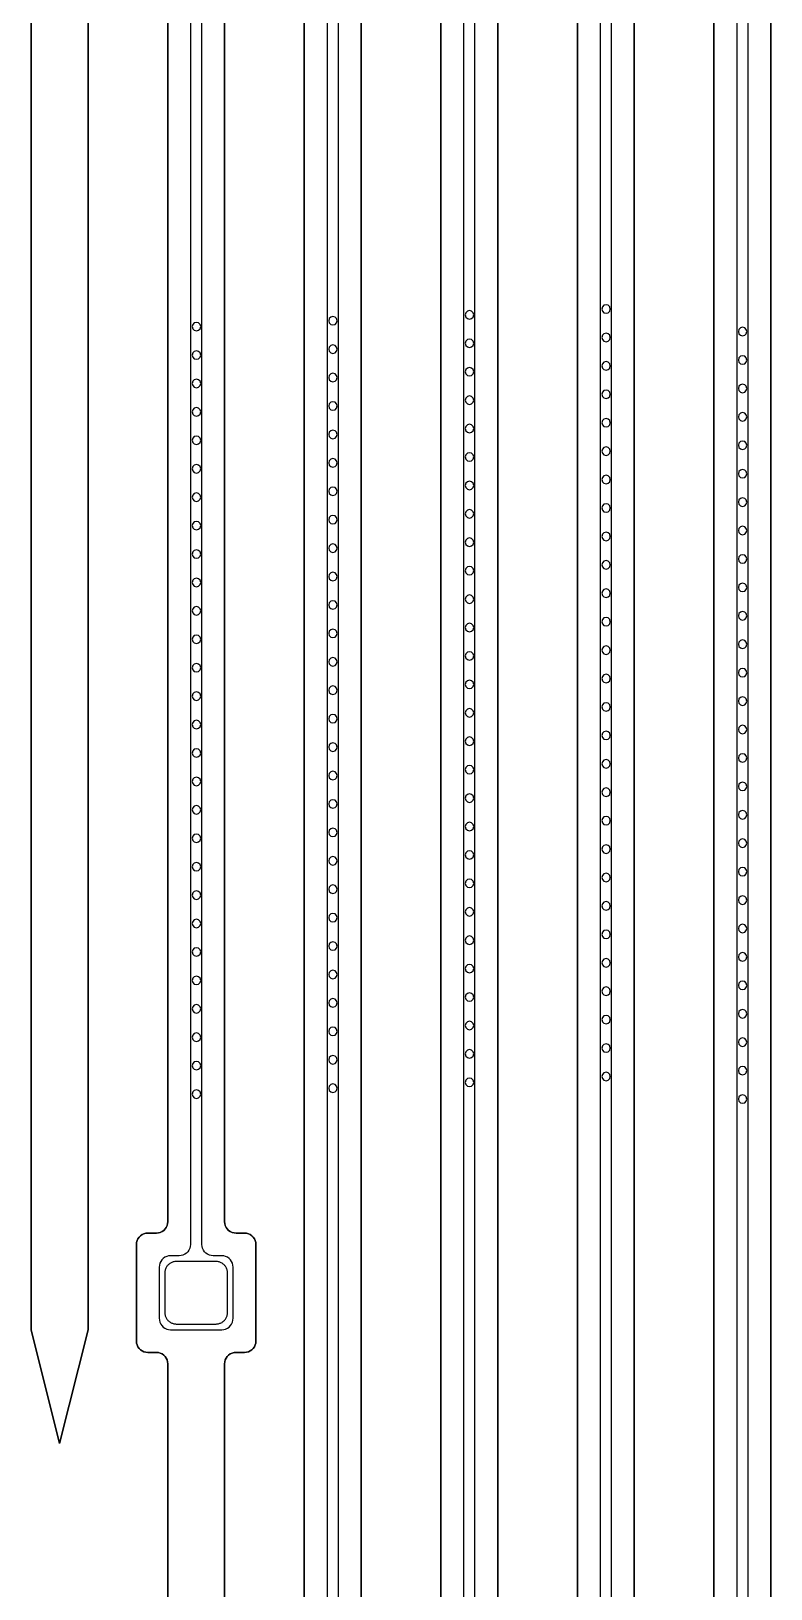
# Model space of a CAD drawing. Header units: metres. Extents: x -1550 to 1550, y -904 to 26100.
# Drawn here: x -382 to -252, y 3376.5 to 3650.5 of the extents above; entities that cross this region are included whole.
import ezdxf

# ---------------------------------------------------------------- set-up
doc = ezdxf.new("R2010")
doc.units = ezdxf.units.M
for name, color, linetype in [('Electrodes', 2, 'CONTINUOUS'), ('Metal', 4, 'CONTINUOUS'), ('pattern_ionp', 7, 'CONTINUOUS'), ('Polyimide', 3, 'CONTINUOUS'), ('Polyimide_Negative', 5, 'CONTINUOUS')]:
    doc.layers.add(name, color=color, linetype=linetype)

msp = doc.modelspace()

# ---------------------------------------------------------------- linework, layer by layer
at = {"layer": 'Electrodes'}
msp.add_lwpolyline([(-349.5, 3423.07), (-349.36, 3423.08), (-349.23, 3423.09), (-349.09, 3423.11), (-348.96, 3423.15), (-348.83, 3423.19), (-348.7, 3423.24), (-348.58, 3423.3), (-348.46, 3423.36), (-348.35, 3423.44), (-348.24, 3423.52), (-348.13, 3423.61), (-348.04, 3423.71), (-347.95, 3423.81), (-347.87, 3423.92), (-347.79, 3424.03), (-347.72, 3424.15), (-347.67, 3424.27), (-347.62, 3424.4), (-347.57, 3424.53), (-347.54, 3424.66), (-347.52, 3424.8), (-347.5, 3424.93), (-347.5, 3425.07), (-347.5, 3432.07), (-347.5, 3432.21), (-347.52, 3432.34), (-347.54, 3432.48), (-347.57, 3432.61), (-347.62, 3432.74), (-347.67, 3432.87), (-347.72, 3432.99), (-347.79, 3433.11), (-347.87, 3433.22), (-347.95, 3433.33), (-348.04, 3433.44), (-348.13, 3433.53), (-348.24, 3433.62), (-348.35, 3433.71), (-348.46, 3433.78), (-348.58, 3433.85), (-348.7, 3433.91), (-348.83, 3433.96), (-348.96, 3434), (-349.09, 3434.03), (-349.23, 3434.05), (-349.36, 3434.07), (-349.5, 3434.07), (-356.5, 3434.07), (-356.64, 3434.07), (-356.77, 3434.05), (-356.91, 3434.03), (-357.04, 3434), (-357.17, 3433.96), (-357.3, 3433.91), (-357.42, 3433.85), (-357.54, 3433.78), (-357.65, 3433.71), (-357.76, 3433.62), (-357.87, 3433.53), (-357.96, 3433.44), (-358.05, 3433.33), (-358.13, 3433.22), (-358.21, 3433.11), (-358.28, 3432.99), (-358.33, 3432.87), (-358.38, 3432.74), (-358.43, 3432.61), (-358.46, 3432.48), (-358.48, 3432.34), (-358.5, 3432.21), (-358.5, 3432.07), (-358.5, 3425.07), (-358.5, 3424.93), (-358.48, 3424.8), (-358.46, 3424.66), (-358.43, 3424.53), (-358.38, 3424.4), (-358.33, 3424.27), (-358.28, 3424.15), (-358.21, 3424.03), (-358.13, 3423.92), (-358.05, 3423.81), (-357.96, 3423.71), (-357.87, 3423.61), (-357.76, 3423.52), (-357.65, 3423.44), (-357.54, 3423.36), (-357.42, 3423.3), (-357.3, 3423.24), (-357.17, 3423.19), (-357.04, 3423.15), (-356.91, 3423.11), (-356.77, 3423.09), (-356.64, 3423.08), (-356.5, 3423.07), (-349.5, 3423.07)], close=True, dxfattribs=at)
at = {"layer": 'Metal'}
for points in [[(-354, 11993.5), (-354, 3437.07), (-354.03, 3436.72), (-354.12, 3436.39), (-354.27, 3436.07), (-354.47, 3435.79), (-354.71, 3435.54), (-355, 3435.34), (-355.32, 3435.19), (-355.65, 3435.1), (-356, 3435.07), (-357.5, 3435.07), (-357.85, 3435.04), (-358.18, 3434.95), (-358.5, 3434.8), (-358.79, 3434.6), (-359.03, 3434.36), (-359.23, 3434.07), (-359.38, 3433.76), (-359.47, 3433.42), (-359.5, 3433.07), (-359.5, 3424.07), (-359.47, 3423.72), (-359.38, 3423.39), (-359.23, 3423.07), (-359.03, 3422.79), (-358.79, 3422.54), (-358.5, 3422.34), (-358.18, 3422.19), (-357.85, 3422.1), (-357.5, 3422.07), (-348.5, 3422.07), (-348.15, 3422.1), (-347.82, 3422.19), (-347.5, 3422.34), (-347.21, 3422.54), (-346.97, 3422.79), (-346.77, 3423.07), (-346.62, 3423.39), (-346.53, 3423.72), (-346.5, 3424.07), (-346.5, 3433.07), (-346.53, 3433.42), (-346.62, 3433.76), (-346.77, 3434.07), (-346.97, 3434.36), (-347.21, 3434.6), (-347.5, 3434.8), (-347.82, 3434.95), (-348.15, 3435.04), (-348.5, 3435.07), (-350, 3435.07), (-350.35, 3435.1), (-350.68, 3435.19), (-351, 3435.34), (-351.29, 3435.54), (-351.53, 3435.79), (-351.73, 3436.07), (-351.88, 3436.39), (-351.97, 3436.72), (-352, 3437.07), (-352, 11993.5)], [(-330, 11993.5), (-330, 3183.1)], [(-328, 3183.1), (-328, 11993.5)], [(-306, 11993.5), (-306, 2929.13)], [(-304, 2929.13), (-304, 11993.5)], [(-282, 11993.5), (-282, 2675.17)], [(-280, 2675.17), (-280, 11993.5)], [(-258, 11993.5), (-258, 2421.2)], [(-256, 2421.2), (-256, 11993.5)]]:
    msp.add_lwpolyline(points, dxfattribs=at)
at = {"layer": 'pattern_ionp'}
for points in [[(-304.21, 3600.58), (-304.31, 3600.95), (-304.59, 3601.23), (-304.96, 3601.33), (-305.34, 3601.23), (-305.61, 3600.95), (-305.71, 3600.58), (-305.61, 3600.2), (-305.34, 3599.93), (-304.96, 3599.83), (-304.59, 3599.93), (-304.31, 3600.2), (-304.21, 3600.58)], [(-280.21, 3601.61), (-280.31, 3601.98), (-280.59, 3602.26), (-280.96, 3602.36), (-281.34, 3602.26), (-281.61, 3601.98), (-281.71, 3601.61), (-281.61, 3601.23), (-281.34, 3600.96), (-280.96, 3600.86), (-280.59, 3600.96), (-280.31, 3601.23), (-280.21, 3601.61)], [(-352.21, 3598.51), (-352.31, 3598.89), (-352.59, 3599.16), (-352.96, 3599.26), (-353.34, 3599.16), (-353.61, 3598.89), (-353.71, 3598.51), (-353.61, 3598.14), (-353.34, 3597.87), (-352.96, 3597.76), (-352.59, 3597.87), (-352.31, 3598.14), (-352.21, 3598.51)], [(-328.21, 3599.55), (-328.31, 3599.92), (-328.59, 3600.2), (-328.96, 3600.3), (-329.34, 3600.2), (-329.61, 3599.92), (-329.71, 3599.55), (-329.61, 3599.17), (-329.34, 3598.9), (-328.96, 3598.8), (-328.59, 3598.9), (-328.31, 3599.17), (-328.21, 3599.55)], [(-256.21, 3597.64), (-256.31, 3598.02), (-256.59, 3598.29), (-256.96, 3598.39), (-257.34, 3598.29), (-257.61, 3598.02), (-257.71, 3597.64), (-257.61, 3597.27), (-257.34, 3596.99), (-256.96, 3596.89), (-256.59, 3596.99), (-256.31, 3597.27), (-256.21, 3597.64)], [(-328.21, 3594.55), (-328.31, 3594.92), (-328.59, 3595.2), (-328.96, 3595.3), (-329.34, 3595.2), (-329.61, 3594.92), (-329.71, 3594.55), (-329.61, 3594.17), (-329.34, 3593.9), (-328.96, 3593.8), (-328.59, 3593.9), (-328.31, 3594.17), (-328.21, 3594.55)], [(-304.21, 3595.58), (-304.31, 3595.95), (-304.59, 3596.23), (-304.96, 3596.33), (-305.34, 3596.23), (-305.61, 3595.95), (-305.71, 3595.58), (-305.61, 3595.2), (-305.34, 3594.93), (-304.96, 3594.83), (-304.59, 3594.93), (-304.31, 3595.2), (-304.21, 3595.58)], [(-280.21, 3596.61), (-280.31, 3596.98), (-280.59, 3597.26), (-280.96, 3597.36), (-281.34, 3597.26), (-281.61, 3596.98), (-281.71, 3596.61), (-281.61, 3596.23), (-281.34, 3595.96), (-280.96, 3595.86), (-280.59, 3595.96), (-280.31, 3596.23), (-280.21, 3596.61)], [(-352.21, 3593.51), (-352.31, 3593.89), (-352.59, 3594.16), (-352.96, 3594.26), (-353.34, 3594.16), (-353.61, 3593.89), (-353.71, 3593.51), (-353.61, 3593.14), (-353.34, 3592.87), (-352.96, 3592.76), (-352.59, 3592.87), (-352.31, 3593.14), (-352.21, 3593.51)], [(-280.21, 3591.61), (-280.31, 3591.98), (-280.59, 3592.26), (-280.96, 3592.36), (-281.34, 3592.26), (-281.61, 3591.98), (-281.71, 3591.61), (-281.61, 3591.23), (-281.34, 3590.96), (-280.96, 3590.86), (-280.59, 3590.96), (-280.31, 3591.23), (-280.21, 3591.61)], [(-256.21, 3592.64), (-256.31, 3593.02), (-256.59, 3593.29), (-256.96, 3593.39), (-257.34, 3593.29), (-257.61, 3593.02), (-257.71, 3592.64), (-257.61, 3592.27), (-257.34, 3591.99), (-256.96, 3591.89), (-256.59, 3591.99), (-256.31, 3592.27), (-256.21, 3592.64)], [(-328.21, 3589.55), (-328.31, 3589.92), (-328.59, 3590.2), (-328.96, 3590.3), (-329.34, 3590.2), (-329.61, 3589.92), (-329.71, 3589.55), (-329.61, 3589.17), (-329.34, 3588.9), (-328.96, 3588.8), (-328.59, 3588.9), (-328.31, 3589.17), (-328.21, 3589.55)], [(-304.21, 3590.58), (-304.31, 3590.95), (-304.59, 3591.23), (-304.96, 3591.33), (-305.34, 3591.23), (-305.61, 3590.95), (-305.71, 3590.58), (-305.61, 3590.2), (-305.34, 3589.93), (-304.96, 3589.83), (-304.59, 3589.93), (-304.31, 3590.2), (-304.21, 3590.58)], [(-352.21, 3588.51), (-352.31, 3588.89), (-352.59, 3589.16), (-352.96, 3589.26), (-353.34, 3589.16), (-353.61, 3588.89), (-353.71, 3588.51), (-353.61, 3588.14), (-353.34, 3587.87), (-352.96, 3587.76), (-352.59, 3587.87), (-352.31, 3588.14), (-352.21, 3588.51)], [(-280.21, 3586.61), (-280.31, 3586.98), (-280.59, 3587.26), (-280.96, 3587.36), (-281.34, 3587.26), (-281.61, 3586.98), (-281.71, 3586.61), (-281.61, 3586.23), (-281.34, 3585.96), (-280.96, 3585.86), (-280.59, 3585.96), (-280.31, 3586.23), (-280.21, 3586.61)], [(-256.21, 3587.64), (-256.31, 3588.02), (-256.59, 3588.29), (-256.96, 3588.39), (-257.34, 3588.29), (-257.61, 3588.02), (-257.71, 3587.64), (-257.61, 3587.27), (-257.34, 3586.99), (-256.96, 3586.89), (-256.59, 3586.99), (-256.31, 3587.27), (-256.21, 3587.64)], [(-352.21, 3583.51), (-352.31, 3583.89), (-352.59, 3584.16), (-352.96, 3584.26), (-353.34, 3584.16), (-353.61, 3583.89), (-353.71, 3583.51), (-353.61, 3583.14), (-353.34, 3582.87), (-352.96, 3582.76), (-352.59, 3582.87), (-352.31, 3583.14), (-352.21, 3583.51)], [(-328.21, 3584.55), (-328.31, 3584.92), (-328.59, 3585.2), (-328.96, 3585.3), (-329.34, 3585.2), (-329.61, 3584.92), (-329.71, 3584.55), (-329.61, 3584.17), (-329.34, 3583.9), (-328.96, 3583.8), (-328.59, 3583.9), (-328.31, 3584.17), (-328.21, 3584.55)], [(-304.21, 3585.58), (-304.31, 3585.95), (-304.59, 3586.23), (-304.96, 3586.33), (-305.34, 3586.23), (-305.61, 3585.95), (-305.71, 3585.58), (-305.61, 3585.2), (-305.34, 3584.93), (-304.96, 3584.83), (-304.59, 3584.93), (-304.31, 3585.2), (-304.21, 3585.58)], [(-304.21, 3580.58), (-304.31, 3580.95), (-304.59, 3581.23), (-304.96, 3581.33), (-305.34, 3581.23), (-305.61, 3580.95), (-305.71, 3580.58), (-305.61, 3580.2), (-305.34, 3579.93), (-304.96, 3579.83), (-304.59, 3579.93), (-304.31, 3580.2), (-304.21, 3580.58)], [(-280.21, 3581.61), (-280.31, 3581.98), (-280.59, 3582.26), (-280.96, 3582.36), (-281.34, 3582.26), (-281.61, 3581.98), (-281.71, 3581.61), (-281.61, 3581.23), (-281.34, 3580.96), (-280.96, 3580.86), (-280.59, 3580.96), (-280.31, 3581.23), (-280.21, 3581.61)], [(-256.21, 3582.64), (-256.31, 3583.02), (-256.59, 3583.29), (-256.96, 3583.39), (-257.34, 3583.29), (-257.61, 3583.02), (-257.71, 3582.64), (-257.61, 3582.27), (-257.34, 3581.99), (-256.96, 3581.89), (-256.59, 3581.99), (-256.31, 3582.27), (-256.21, 3582.64)], [(-352.21, 3578.51), (-352.31, 3578.89), (-352.59, 3579.16), (-352.96, 3579.26), (-353.34, 3579.16), (-353.61, 3578.89), (-353.71, 3578.51), (-353.61, 3578.14), (-353.34, 3577.87), (-352.96, 3577.76), (-352.59, 3577.87), (-352.31, 3578.14), (-352.21, 3578.51)], [(-328.21, 3579.55), (-328.31, 3579.92), (-328.59, 3580.2), (-328.96, 3580.3), (-329.34, 3580.2), (-329.61, 3579.92), (-329.71, 3579.55), (-329.61, 3579.17), (-329.34, 3578.9), (-328.96, 3578.8), (-328.59, 3578.9), (-328.31, 3579.17), (-328.21, 3579.55)], [(-304.21, 3575.58), (-304.31, 3575.95), (-304.59, 3576.23), (-304.96, 3576.33), (-305.34, 3576.23), (-305.61, 3575.95), (-305.71, 3575.58), (-305.61, 3575.2), (-305.34, 3574.93), (-304.96, 3574.83), (-304.59, 3574.93), (-304.31, 3575.2), (-304.21, 3575.58)], [(-280.21, 3576.61), (-280.31, 3576.98), (-280.59, 3577.26), (-280.96, 3577.36), (-281.34, 3577.26), (-281.61, 3576.98), (-281.71, 3576.61), (-281.61, 3576.23), (-281.34, 3575.96), (-280.96, 3575.86), (-280.59, 3575.96), (-280.31, 3576.23), (-280.21, 3576.61)], [(-256.21, 3577.64), (-256.31, 3578.02), (-256.59, 3578.29), (-256.96, 3578.39), (-257.34, 3578.29), (-257.61, 3578.02), (-257.71, 3577.64), (-257.61, 3577.27), (-257.34, 3576.99), (-256.96, 3576.89), (-256.59, 3576.99), (-256.31, 3577.27), (-256.21, 3577.64)], [(-352.21, 3573.51), (-352.31, 3573.89), (-352.59, 3574.16), (-352.96, 3574.26), (-353.34, 3574.16), (-353.61, 3573.89), (-353.71, 3573.51), (-353.61, 3573.14), (-353.34, 3572.87), (-352.96, 3572.76), (-352.59, 3572.87), (-352.31, 3573.14), (-352.21, 3573.51)], [(-328.21, 3574.55), (-328.31, 3574.92), (-328.59, 3575.2), (-328.96, 3575.3), (-329.34, 3575.2), (-329.61, 3574.92), (-329.71, 3574.55), (-329.61, 3574.17), (-329.34, 3573.9), (-328.96, 3573.8), (-328.59, 3573.9), (-328.31, 3574.17), (-328.21, 3574.55)], [(-256.21, 3572.64), (-256.31, 3573.02), (-256.59, 3573.29), (-256.96, 3573.39), (-257.34, 3573.29), (-257.61, 3573.02), (-257.71, 3572.64), (-257.61, 3572.27), (-257.34, 3571.99), (-256.96, 3571.89), (-256.59, 3571.99), (-256.31, 3572.27), (-256.21, 3572.64)], [(-328.21, 3569.55), (-328.31, 3569.92), (-328.59, 3570.2), (-328.96, 3570.3), (-329.34, 3570.2), (-329.61, 3569.92), (-329.71, 3569.55), (-329.61, 3569.17), (-329.34, 3568.9), (-328.96, 3568.8), (-328.59, 3568.9), (-328.31, 3569.17), (-328.21, 3569.55)], [(-304.21, 3570.58), (-304.31, 3570.95), (-304.59, 3571.23), (-304.96, 3571.33), (-305.34, 3571.23), (-305.61, 3570.95), (-305.71, 3570.58), (-305.61, 3570.2), (-305.34, 3569.93), (-304.96, 3569.83), (-304.59, 3569.93), (-304.31, 3570.2), (-304.21, 3570.58)], [(-280.21, 3571.61), (-280.31, 3571.98), (-280.59, 3572.26), (-280.96, 3572.36), (-281.34, 3572.26), (-281.61, 3571.98), (-281.71, 3571.61), (-281.61, 3571.23), (-281.34, 3570.96), (-280.96, 3570.86), (-280.59, 3570.96), (-280.31, 3571.23), (-280.21, 3571.61)], [(-352.21, 3568.51), (-352.31, 3568.89), (-352.59, 3569.16), (-352.96, 3569.26), (-353.34, 3569.16), (-353.61, 3568.89), (-353.71, 3568.51), (-353.61, 3568.14), (-353.34, 3567.87), (-352.96, 3567.76), (-352.59, 3567.87), (-352.31, 3568.14), (-352.21, 3568.51)], [(-256.21, 3567.64), (-256.31, 3568.02), (-256.59, 3568.29), (-256.96, 3568.39), (-257.34, 3568.29), (-257.61, 3568.02), (-257.71, 3567.64), (-257.61, 3567.27), (-257.34, 3566.99), (-256.96, 3566.89), (-256.59, 3566.99), (-256.31, 3567.27), (-256.21, 3567.64)], [(-328.21, 3564.55), (-328.31, 3564.92), (-328.59, 3565.2), (-328.96, 3565.3), (-329.34, 3565.2), (-329.61, 3564.92), (-329.71, 3564.55), (-329.61, 3564.17), (-329.34, 3563.9), (-328.96, 3563.8), (-328.59, 3563.9), (-328.31, 3564.17), (-328.21, 3564.55)], [(-304.21, 3565.58), (-304.31, 3565.95), (-304.59, 3566.23), (-304.96, 3566.33), (-305.34, 3566.23), (-305.61, 3565.95), (-305.71, 3565.58), (-305.61, 3565.2), (-305.34, 3564.93), (-304.96, 3564.83), (-304.59, 3564.93), (-304.31, 3565.2), (-304.21, 3565.58)], [(-280.21, 3566.61), (-280.31, 3566.98), (-280.59, 3567.26), (-280.96, 3567.36), (-281.34, 3567.26), (-281.61, 3566.98), (-281.71, 3566.61), (-281.61, 3566.23), (-281.34, 3565.96), (-280.96, 3565.86), (-280.59, 3565.96), (-280.31, 3566.23), (-280.21, 3566.61)], [(-352.21, 3563.51), (-352.31, 3563.89), (-352.59, 3564.16), (-352.96, 3564.26), (-353.34, 3564.16), (-353.61, 3563.89), (-353.71, 3563.51), (-353.61, 3563.14), (-353.34, 3562.87), (-352.96, 3562.76), (-352.59, 3562.87), (-352.31, 3563.14), (-352.21, 3563.51)], [(-280.21, 3561.61), (-280.31, 3561.98), (-280.59, 3562.26), (-280.96, 3562.36), (-281.34, 3562.26), (-281.61, 3561.98), (-281.71, 3561.61), (-281.61, 3561.23), (-281.34, 3560.96), (-280.96, 3560.86), (-280.59, 3560.96), (-280.31, 3561.23), (-280.21, 3561.61)], [(-256.21, 3562.64), (-256.31, 3563.02), (-256.59, 3563.29), (-256.96, 3563.39), (-257.34, 3563.29), (-257.61, 3563.02), (-257.71, 3562.64), (-257.61, 3562.27), (-257.34, 3561.99), (-256.96, 3561.89), (-256.59, 3561.99), (-256.31, 3562.27), (-256.21, 3562.64)], [(-328.21, 3559.55), (-328.31, 3559.92), (-328.59, 3560.2), (-328.96, 3560.3), (-329.34, 3560.2), (-329.61, 3559.92), (-329.71, 3559.55), (-329.61, 3559.17), (-329.34, 3558.9), (-328.96, 3558.8), (-328.59, 3558.9), (-328.31, 3559.17), (-328.21, 3559.55)], [(-304.21, 3560.58), (-304.31, 3560.95), (-304.59, 3561.23), (-304.96, 3561.33), (-305.34, 3561.23), (-305.61, 3560.95), (-305.71, 3560.58), (-305.61, 3560.2), (-305.34, 3559.93), (-304.96, 3559.83), (-304.59, 3559.93), (-304.31, 3560.2), (-304.21, 3560.58)], [(-352.21, 3558.51), (-352.31, 3558.89), (-352.59, 3559.16), (-352.96, 3559.26), (-353.34, 3559.16), (-353.61, 3558.89), (-353.71, 3558.51), (-353.61, 3558.14), (-353.34, 3557.87), (-352.96, 3557.76), (-352.59, 3557.87), (-352.31, 3558.14), (-352.21, 3558.51)], [(-280.21, 3556.61), (-280.31, 3556.98), (-280.59, 3557.26), (-280.96, 3557.36), (-281.34, 3557.26), (-281.61, 3556.98), (-281.71, 3556.61), (-281.61, 3556.23), (-281.34, 3555.96), (-280.96, 3555.86), (-280.59, 3555.96), (-280.31, 3556.23), (-280.21, 3556.61)], [(-256.21, 3557.64), (-256.31, 3558.02), (-256.59, 3558.29), (-256.96, 3558.39), (-257.34, 3558.29), (-257.61, 3558.02), (-257.71, 3557.64), (-257.61, 3557.27), (-257.34, 3556.99), (-256.96, 3556.89), (-256.59, 3556.99), (-256.31, 3557.27), (-256.21, 3557.64)], [(-352.21, 3553.51), (-352.31, 3553.89), (-352.59, 3554.16), (-352.96, 3554.26), (-353.34, 3554.16), (-353.61, 3553.89), (-353.71, 3553.51), (-353.61, 3553.14), (-353.34, 3552.87), (-352.96, 3552.76), (-352.59, 3552.87), (-352.31, 3553.14), (-352.21, 3553.51)], [(-328.21, 3554.55), (-328.31, 3554.92), (-328.59, 3555.2), (-328.96, 3555.3), (-329.34, 3555.2), (-329.61, 3554.92), (-329.71, 3554.55), (-329.61, 3554.17), (-329.34, 3553.9), (-328.96, 3553.8), (-328.59, 3553.9), (-328.31, 3554.17), (-328.21, 3554.55)], [(-304.21, 3555.58), (-304.31, 3555.95), (-304.59, 3556.23), (-304.96, 3556.33), (-305.34, 3556.23), (-305.61, 3555.95), (-305.71, 3555.58), (-305.61, 3555.2), (-305.34, 3554.93), (-304.96, 3554.83), (-304.59, 3554.93), (-304.31, 3555.2), (-304.21, 3555.58)], [(-304.21, 3550.58), (-304.31, 3550.95), (-304.59, 3551.23), (-304.96, 3551.33), (-305.34, 3551.23), (-305.61, 3550.95), (-305.71, 3550.58), (-305.61, 3550.2), (-305.34, 3549.93), (-304.96, 3549.83), (-304.59, 3549.93), (-304.31, 3550.2), (-304.21, 3550.58)], [(-280.21, 3551.61), (-280.31, 3551.98), (-280.59, 3552.26), (-280.96, 3552.36), (-281.34, 3552.26), (-281.61, 3551.98), (-281.71, 3551.61), (-281.61, 3551.23), (-281.34, 3550.96), (-280.96, 3550.86), (-280.59, 3550.96), (-280.31, 3551.23), (-280.21, 3551.61)], [(-256.21, 3552.64), (-256.31, 3553.02), (-256.59, 3553.29), (-256.96, 3553.39), (-257.34, 3553.29), (-257.61, 3553.02), (-257.71, 3552.64), (-257.61, 3552.27), (-257.34, 3551.99), (-256.96, 3551.89), (-256.59, 3551.99), (-256.31, 3552.27), (-256.21, 3552.64)], [(-352.21, 3548.51), (-352.31, 3548.89), (-352.59, 3549.16), (-352.96, 3549.26), (-353.34, 3549.16), (-353.61, 3548.89), (-353.71, 3548.51), (-353.61, 3548.14), (-353.34, 3547.87), (-352.96, 3547.76), (-352.59, 3547.87), (-352.31, 3548.14), (-352.21, 3548.51)], [(-328.21, 3549.55), (-328.31, 3549.92), (-328.59, 3550.2), (-328.96, 3550.3), (-329.34, 3550.2), (-329.61, 3549.92), (-329.71, 3549.55), (-329.61, 3549.17), (-329.34, 3548.9), (-328.96, 3548.8), (-328.59, 3548.9), (-328.31, 3549.17), (-328.21, 3549.55)], [(-256.21, 3547.64), (-256.31, 3548.02), (-256.59, 3548.29), (-256.96, 3548.39), (-257.34, 3548.29), (-257.61, 3548.02), (-257.71, 3547.64), (-257.61, 3547.27), (-257.34, 3546.99), (-256.96, 3546.89), (-256.59, 3546.99), (-256.31, 3547.27), (-256.21, 3547.64)], [(-304.21, 3545.58), (-304.31, 3545.95), (-304.59, 3546.23), (-304.96, 3546.33), (-305.34, 3546.23), (-305.61, 3545.95), (-305.71, 3545.58), (-305.61, 3545.2), (-305.34, 3544.93), (-304.96, 3544.83), (-304.59, 3544.93), (-304.31, 3545.2), (-304.21, 3545.58)], [(-280.21, 3546.61), (-280.31, 3546.98), (-280.59, 3547.26), (-280.96, 3547.36), (-281.34, 3547.26), (-281.61, 3546.98), (-281.71, 3546.61), (-281.61, 3546.23), (-281.34, 3545.96), (-280.96, 3545.86), (-280.59, 3545.96), (-280.31, 3546.23), (-280.21, 3546.61)], [(-352.21, 3543.51), (-352.31, 3543.89), (-352.59, 3544.16), (-352.96, 3544.26), (-353.34, 3544.16), (-353.61, 3543.89), (-353.71, 3543.51), (-353.61, 3543.14), (-353.34, 3542.87), (-352.96, 3542.76), (-352.59, 3542.87), (-352.31, 3543.14), (-352.21, 3543.51)], [(-328.21, 3544.55), (-328.31, 3544.92), (-328.59, 3545.2), (-328.96, 3545.3), (-329.34, 3545.2), (-329.61, 3544.92), (-329.71, 3544.55), (-329.61, 3544.17), (-329.34, 3543.9), (-328.96, 3543.8), (-328.59, 3543.9), (-328.31, 3544.17), (-328.21, 3544.55)], [(-256.21, 3542.64), (-256.31, 3543.02), (-256.59, 3543.29), (-256.96, 3543.39), (-257.34, 3543.29), (-257.61, 3543.02), (-257.71, 3542.64), (-257.61, 3542.27), (-257.34, 3541.99), (-256.96, 3541.89), (-256.59, 3541.99), (-256.31, 3542.27), (-256.21, 3542.64)], [(-328.21, 3539.55), (-328.31, 3539.92), (-328.59, 3540.2), (-328.96, 3540.3), (-329.34, 3540.2), (-329.61, 3539.92), (-329.71, 3539.55), (-329.61, 3539.17), (-329.34, 3538.9), (-328.96, 3538.8), (-328.59, 3538.9), (-328.31, 3539.17), (-328.21, 3539.55)], [(-304.21, 3540.58), (-304.31, 3540.95), (-304.59, 3541.23), (-304.96, 3541.33), (-305.34, 3541.23), (-305.61, 3540.95), (-305.71, 3540.58), (-305.61, 3540.2), (-305.34, 3539.93), (-304.96, 3539.83), (-304.59, 3539.93), (-304.31, 3540.2), (-304.21, 3540.58)], [(-280.21, 3541.61), (-280.31, 3541.98), (-280.59, 3542.26), (-280.96, 3542.36), (-281.34, 3542.26), (-281.61, 3541.98), (-281.71, 3541.61), (-281.61, 3541.23), (-281.34, 3540.96), (-280.96, 3540.86), (-280.59, 3540.96), (-280.31, 3541.23), (-280.21, 3541.61)], [(-352.21, 3538.51), (-352.31, 3538.89), (-352.59, 3539.16), (-352.96, 3539.26), (-353.34, 3539.16), (-353.61, 3538.89), (-353.71, 3538.51), (-353.61, 3538.14), (-353.34, 3537.87), (-352.96, 3537.76), (-352.59, 3537.87), (-352.31, 3538.14), (-352.21, 3538.51)], [(-256.21, 3537.64), (-256.31, 3538.02), (-256.59, 3538.29), (-256.96, 3538.39), (-257.34, 3538.29), (-257.61, 3538.02), (-257.71, 3537.64), (-257.61, 3537.27), (-257.34, 3536.99), (-256.96, 3536.89), (-256.59, 3536.99), (-256.31, 3537.27), (-256.21, 3537.64)], [(-328.21, 3534.55), (-328.31, 3534.92), (-328.59, 3535.2), (-328.96, 3535.3), (-329.34, 3535.2), (-329.61, 3534.92), (-329.71, 3534.55), (-329.61, 3534.17), (-329.34, 3533.9), (-328.96, 3533.8), (-328.59, 3533.9), (-328.31, 3534.17), (-328.21, 3534.55)], [(-304.21, 3535.58), (-304.31, 3535.95), (-304.59, 3536.23), (-304.96, 3536.33), (-305.34, 3536.23), (-305.61, 3535.95), (-305.71, 3535.58), (-305.61, 3535.2), (-305.34, 3534.93), (-304.96, 3534.83), (-304.59, 3534.93), (-304.31, 3535.2), (-304.21, 3535.58)], [(-280.21, 3536.61), (-280.31, 3536.98), (-280.59, 3537.26), (-280.96, 3537.36), (-281.34, 3537.26), (-281.61, 3536.98), (-281.71, 3536.61), (-281.61, 3536.23), (-281.34, 3535.96), (-280.96, 3535.86), (-280.59, 3535.96), (-280.31, 3536.23), (-280.21, 3536.61)], [(-352.21, 3533.51), (-352.31, 3533.89), (-352.59, 3534.16), (-352.96, 3534.26), (-353.34, 3534.16), (-353.61, 3533.89), (-353.71, 3533.51), (-353.61, 3533.14), (-353.34, 3532.87), (-352.96, 3532.76), (-352.59, 3532.87), (-352.31, 3533.14), (-352.21, 3533.51)], [(-280.21, 3531.61), (-280.31, 3531.98), (-280.59, 3532.26), (-280.96, 3532.36), (-281.34, 3532.26), (-281.61, 3531.98), (-281.71, 3531.61), (-281.61, 3531.23), (-281.34, 3530.96), (-280.96, 3530.86), (-280.59, 3530.96), (-280.31, 3531.23), (-280.21, 3531.61)], [(-256.21, 3532.64), (-256.31, 3533.02), (-256.59, 3533.29), (-256.96, 3533.39), (-257.34, 3533.29), (-257.61, 3533.02), (-257.71, 3532.64), (-257.61, 3532.27), (-257.34, 3531.99), (-256.96, 3531.89), (-256.59, 3531.99), (-256.31, 3532.27), (-256.21, 3532.64)], [(-352.21, 3528.51), (-352.31, 3528.89), (-352.59, 3529.16), (-352.96, 3529.26), (-353.34, 3529.16), (-353.61, 3528.89), (-353.71, 3528.51), (-353.61, 3528.14), (-353.34, 3527.87), (-352.96, 3527.76), (-352.59, 3527.87), (-352.31, 3528.14), (-352.21, 3528.51)], [(-328.21, 3529.55), (-328.31, 3529.92), (-328.59, 3530.2), (-328.96, 3530.3), (-329.34, 3530.2), (-329.61, 3529.92), (-329.71, 3529.55), (-329.61, 3529.17), (-329.34, 3528.9), (-328.96, 3528.8), (-328.59, 3528.9), (-328.31, 3529.17), (-328.21, 3529.55)], [(-304.21, 3530.58), (-304.31, 3530.95), (-304.59, 3531.23), (-304.96, 3531.33), (-305.34, 3531.23), (-305.61, 3530.95), (-305.71, 3530.58), (-305.61, 3530.2), (-305.34, 3529.93), (-304.96, 3529.83), (-304.59, 3529.93), (-304.31, 3530.2), (-304.21, 3530.58)], [(-280.21, 3526.61), (-280.31, 3526.98), (-280.59, 3527.26), (-280.96, 3527.36), (-281.34, 3527.26), (-281.61, 3526.98), (-281.71, 3526.61), (-281.61, 3526.23), (-281.34, 3525.96), (-280.96, 3525.86), (-280.59, 3525.96), (-280.31, 3526.23), (-280.21, 3526.61)], [(-256.21, 3527.64), (-256.31, 3528.02), (-256.59, 3528.29), (-256.96, 3528.39), (-257.34, 3528.29), (-257.61, 3528.02), (-257.71, 3527.64), (-257.61, 3527.27), (-257.34, 3526.99), (-256.96, 3526.89), (-256.59, 3526.99), (-256.31, 3527.27), (-256.21, 3527.64)], [(-352.21, 3523.51), (-352.31, 3523.89), (-352.59, 3524.16), (-352.96, 3524.26), (-353.34, 3524.16), (-353.61, 3523.89), (-353.71, 3523.51), (-353.61, 3523.14), (-353.34, 3522.87), (-352.96, 3522.76), (-352.59, 3522.87), (-352.31, 3523.14), (-352.21, 3523.51)], [(-328.21, 3524.55), (-328.31, 3524.92), (-328.59, 3525.2), (-328.96, 3525.3), (-329.34, 3525.2), (-329.61, 3524.92), (-329.71, 3524.55), (-329.61, 3524.17), (-329.34, 3523.9), (-328.96, 3523.8), (-328.59, 3523.9), (-328.31, 3524.17), (-328.21, 3524.55)], [(-304.21, 3525.58), (-304.31, 3525.95), (-304.59, 3526.23), (-304.96, 3526.33), (-305.34, 3526.23), (-305.61, 3525.95), (-305.71, 3525.58), (-305.61, 3525.2), (-305.34, 3524.93), (-304.96, 3524.83), (-304.59, 3524.93), (-304.31, 3525.2), (-304.21, 3525.58)], [(-304.21, 3520.58), (-304.31, 3520.95), (-304.59, 3521.23), (-304.96, 3521.33), (-305.34, 3521.23), (-305.61, 3520.95), (-305.71, 3520.58), (-305.61, 3520.2), (-305.34, 3519.93), (-304.96, 3519.83), (-304.59, 3519.93), (-304.31, 3520.2), (-304.21, 3520.58)], [(-280.21, 3521.61), (-280.31, 3521.98), (-280.59, 3522.26), (-280.96, 3522.36), (-281.34, 3522.26), (-281.61, 3521.98), (-281.71, 3521.61), (-281.61, 3521.23), (-281.34, 3520.96), (-280.96, 3520.86), (-280.59, 3520.96), (-280.31, 3521.23), (-280.21, 3521.61)], [(-256.21, 3522.64), (-256.31, 3523.02), (-256.59, 3523.29), (-256.96, 3523.39), (-257.34, 3523.29), (-257.61, 3523.02), (-257.71, 3522.64), (-257.61, 3522.27), (-257.34, 3521.99), (-256.96, 3521.89), (-256.59, 3521.99), (-256.31, 3522.27), (-256.21, 3522.64)], [(-352.21, 3518.51), (-352.31, 3518.89), (-352.59, 3519.16), (-352.96, 3519.26), (-353.34, 3519.16), (-353.61, 3518.89), (-353.71, 3518.51), (-353.61, 3518.14), (-353.34, 3517.87), (-352.96, 3517.76), (-352.59, 3517.87), (-352.31, 3518.14), (-352.21, 3518.51)], [(-328.21, 3519.55), (-328.31, 3519.92), (-328.59, 3520.2), (-328.96, 3520.3), (-329.34, 3520.2), (-329.61, 3519.92), (-329.71, 3519.55), (-329.61, 3519.17), (-329.34, 3518.9), (-328.96, 3518.8), (-328.59, 3518.9), (-328.31, 3519.17), (-328.21, 3519.55)], [(-256.21, 3517.64), (-256.31, 3518.02), (-256.59, 3518.29), (-256.96, 3518.39), (-257.34, 3518.29), (-257.61, 3518.02), (-257.71, 3517.64), (-257.61, 3517.27), (-257.34, 3516.99), (-256.96, 3516.89), (-256.59, 3516.99), (-256.31, 3517.27), (-256.21, 3517.64)], [(-304.21, 3515.58), (-304.31, 3515.95), (-304.59, 3516.23), (-304.96, 3516.33), (-305.34, 3516.23), (-305.61, 3515.95), (-305.71, 3515.58), (-305.61, 3515.2), (-305.34, 3514.93), (-304.96, 3514.83), (-304.59, 3514.93), (-304.31, 3515.2), (-304.21, 3515.58)], [(-280.21, 3516.61), (-280.31, 3516.98), (-280.59, 3517.26), (-280.96, 3517.36), (-281.34, 3517.26), (-281.61, 3516.98), (-281.71, 3516.61), (-281.61, 3516.23), (-281.34, 3515.96), (-280.96, 3515.86), (-280.59, 3515.96), (-280.31, 3516.23), (-280.21, 3516.61)], [(-352.21, 3513.51), (-352.31, 3513.89), (-352.59, 3514.16), (-352.96, 3514.26), (-353.34, 3514.16), (-353.61, 3513.89), (-353.71, 3513.51), (-353.61, 3513.14), (-353.34, 3512.87), (-352.96, 3512.76), (-352.59, 3512.87), (-352.31, 3513.14), (-352.21, 3513.51)], [(-328.21, 3514.55), (-328.31, 3514.92), (-328.59, 3515.2), (-328.96, 3515.3), (-329.34, 3515.2), (-329.61, 3514.92), (-329.71, 3514.55), (-329.61, 3514.17), (-329.34, 3513.9), (-328.96, 3513.8), (-328.59, 3513.9), (-328.31, 3514.17), (-328.21, 3514.55)], [(-256.21, 3512.64), (-256.31, 3513.02), (-256.59, 3513.29), (-256.96, 3513.39), (-257.34, 3513.29), (-257.61, 3513.02), (-257.71, 3512.64), (-257.61, 3512.27), (-257.34, 3511.99), (-256.96, 3511.89), (-256.59, 3511.99), (-256.31, 3512.27), (-256.21, 3512.64)], [(-328.21, 3509.55), (-328.31, 3509.92), (-328.59, 3510.2), (-328.96, 3510.3), (-329.34, 3510.2), (-329.61, 3509.92), (-329.71, 3509.55), (-329.61, 3509.17), (-329.34, 3508.9), (-328.96, 3508.8), (-328.59, 3508.9), (-328.31, 3509.17), (-328.21, 3509.55)], [(-304.21, 3510.58), (-304.31, 3510.95), (-304.59, 3511.23), (-304.96, 3511.33), (-305.34, 3511.23), (-305.61, 3510.95), (-305.71, 3510.58), (-305.61, 3510.2), (-305.34, 3509.93), (-304.96, 3509.83), (-304.59, 3509.93), (-304.31, 3510.2), (-304.21, 3510.58)], [(-280.21, 3511.61), (-280.31, 3511.98), (-280.59, 3512.26), (-280.96, 3512.36), (-281.34, 3512.26), (-281.61, 3511.98), (-281.71, 3511.61), (-281.61, 3511.23), (-281.34, 3510.96), (-280.96, 3510.86), (-280.59, 3510.96), (-280.31, 3511.23), (-280.21, 3511.61)], [(-352.21, 3508.51), (-352.31, 3508.89), (-352.59, 3509.16), (-352.96, 3509.26), (-353.34, 3509.16), (-353.61, 3508.89), (-353.71, 3508.51), (-353.61, 3508.14), (-353.34, 3507.87), (-352.96, 3507.76), (-352.59, 3507.87), (-352.31, 3508.14), (-352.21, 3508.51)], [(-280.21, 3506.61), (-280.31, 3506.98), (-280.59, 3507.26), (-280.96, 3507.36), (-281.34, 3507.26), (-281.61, 3506.98), (-281.71, 3506.61), (-281.61, 3506.23), (-281.34, 3505.96), (-280.96, 3505.86), (-280.59, 3505.96), (-280.31, 3506.23), (-280.21, 3506.61)], [(-256.21, 3507.64), (-256.31, 3508.02), (-256.59, 3508.29), (-256.96, 3508.39), (-257.34, 3508.29), (-257.61, 3508.02), (-257.71, 3507.64), (-257.61, 3507.27), (-257.34, 3506.99), (-256.96, 3506.89), (-256.59, 3506.99), (-256.31, 3507.27), (-256.21, 3507.64)], [(-328.21, 3504.55), (-328.31, 3504.92), (-328.59, 3505.2), (-328.96, 3505.3), (-329.34, 3505.2), (-329.61, 3504.92), (-329.71, 3504.55), (-329.61, 3504.17), (-329.34, 3503.9), (-328.96, 3503.8), (-328.59, 3503.9), (-328.31, 3504.17), (-328.21, 3504.55)], [(-304.21, 3505.58), (-304.31, 3505.95), (-304.59, 3506.23), (-304.96, 3506.33), (-305.34, 3506.23), (-305.61, 3505.95), (-305.71, 3505.58), (-305.61, 3505.2), (-305.34, 3504.93), (-304.96, 3504.83), (-304.59, 3504.93), (-304.31, 3505.2), (-304.21, 3505.58)], [(-352.21, 3503.51), (-352.31, 3503.89), (-352.59, 3504.16), (-352.96, 3504.26), (-353.34, 3504.16), (-353.61, 3503.89), (-353.71, 3503.51), (-353.61, 3503.14), (-353.34, 3502.87), (-352.96, 3502.76), (-352.59, 3502.87), (-352.31, 3503.14), (-352.21, 3503.51)], [(-280.21, 3501.61), (-280.31, 3501.98), (-280.59, 3502.26), (-280.96, 3502.36), (-281.34, 3502.26), (-281.61, 3501.98), (-281.71, 3501.61), (-281.61, 3501.23), (-281.34, 3500.96), (-280.96, 3500.86), (-280.59, 3500.96), (-280.31, 3501.23), (-280.21, 3501.61)], [(-256.21, 3502.64), (-256.31, 3503.02), (-256.59, 3503.29), (-256.96, 3503.39), (-257.34, 3503.29), (-257.61, 3503.02), (-257.71, 3502.64), (-257.61, 3502.27), (-257.34, 3501.99), (-256.96, 3501.89), (-256.59, 3501.99), (-256.31, 3502.27), (-256.21, 3502.64)], [(-352.21, 3498.51), (-352.31, 3498.89), (-352.59, 3499.16), (-352.96, 3499.26), (-353.34, 3499.16), (-353.61, 3498.89), (-353.71, 3498.51), (-353.61, 3498.14), (-353.34, 3497.87), (-352.96, 3497.76), (-352.59, 3497.87), (-352.31, 3498.14), (-352.21, 3498.51)], [(-328.21, 3499.55), (-328.31, 3499.92), (-328.59, 3500.2), (-328.96, 3500.3), (-329.34, 3500.2), (-329.61, 3499.92), (-329.71, 3499.55), (-329.61, 3499.17), (-329.34, 3498.9), (-328.96, 3498.8), (-328.59, 3498.9), (-328.31, 3499.17), (-328.21, 3499.55)], [(-304.21, 3500.58), (-304.31, 3500.95), (-304.59, 3501.23), (-304.96, 3501.33), (-305.34, 3501.23), (-305.61, 3500.95), (-305.71, 3500.58), (-305.61, 3500.2), (-305.34, 3499.93), (-304.96, 3499.83), (-304.59, 3499.93), (-304.31, 3500.2), (-304.21, 3500.58)], [(-304.21, 3495.58), (-304.31, 3495.95), (-304.59, 3496.23), (-304.96, 3496.33), (-305.34, 3496.23), (-305.61, 3495.95), (-305.71, 3495.58), (-305.61, 3495.2), (-305.34, 3494.93), (-304.96, 3494.83), (-304.59, 3494.93), (-304.31, 3495.2), (-304.21, 3495.58)], [(-280.21, 3496.61), (-280.31, 3496.98), (-280.59, 3497.26), (-280.96, 3497.36), (-281.34, 3497.26), (-281.61, 3496.98), (-281.71, 3496.61), (-281.61, 3496.23), (-281.34, 3495.96), (-280.96, 3495.86), (-280.59, 3495.96), (-280.31, 3496.23), (-280.21, 3496.61)], [(-256.21, 3497.64), (-256.31, 3498.02), (-256.59, 3498.29), (-256.96, 3498.39), (-257.34, 3498.29), (-257.61, 3498.02), (-257.71, 3497.64), (-257.61, 3497.27), (-257.34, 3496.99), (-256.96, 3496.89), (-256.59, 3496.99), (-256.31, 3497.27), (-256.21, 3497.64)], [(-352.21, 3493.51), (-352.31, 3493.89), (-352.59, 3494.16), (-352.96, 3494.26), (-353.34, 3494.16), (-353.61, 3493.89), (-353.71, 3493.51), (-353.61, 3493.14), (-353.34, 3492.87), (-352.96, 3492.76), (-352.59, 3492.87), (-352.31, 3493.14), (-352.21, 3493.51)], [(-328.21, 3494.55), (-328.31, 3494.92), (-328.59, 3495.2), (-328.96, 3495.3), (-329.34, 3495.2), (-329.61, 3494.92), (-329.71, 3494.55), (-329.61, 3494.17), (-329.34, 3493.9), (-328.96, 3493.8), (-328.59, 3493.9), (-328.31, 3494.17), (-328.21, 3494.55)], [(-304.21, 3490.58), (-304.31, 3490.95), (-304.59, 3491.23), (-304.96, 3491.33), (-305.34, 3491.23), (-305.61, 3490.95), (-305.71, 3490.58), (-305.61, 3490.2), (-305.34, 3489.93), (-304.96, 3489.83), (-304.59, 3489.93), (-304.31, 3490.2), (-304.21, 3490.58)], [(-280.21, 3491.61), (-280.31, 3491.98), (-280.59, 3492.26), (-280.96, 3492.36), (-281.34, 3492.26), (-281.61, 3491.98), (-281.71, 3491.61), (-281.61, 3491.23), (-281.34, 3490.96), (-280.96, 3490.86), (-280.59, 3490.96), (-280.31, 3491.23), (-280.21, 3491.61)], [(-256.21, 3492.64), (-256.31, 3493.02), (-256.59, 3493.29), (-256.96, 3493.39), (-257.34, 3493.29), (-257.61, 3493.02), (-257.71, 3492.64), (-257.61, 3492.27), (-257.34, 3491.99), (-256.96, 3491.89), (-256.59, 3491.99), (-256.31, 3492.27), (-256.21, 3492.64)], [(-352.21, 3488.51), (-352.31, 3488.89), (-352.59, 3489.16), (-352.96, 3489.26), (-353.34, 3489.16), (-353.61, 3488.89), (-353.71, 3488.51), (-353.61, 3488.14), (-353.34, 3487.87), (-352.96, 3487.76), (-352.59, 3487.87), (-352.31, 3488.14), (-352.21, 3488.51)], [(-328.21, 3489.55), (-328.31, 3489.92), (-328.59, 3490.2), (-328.96, 3490.3), (-329.34, 3490.2), (-329.61, 3489.92), (-329.71, 3489.55), (-329.61, 3489.17), (-329.34, 3488.9), (-328.96, 3488.8), (-328.59, 3488.9), (-328.31, 3489.17), (-328.21, 3489.55)], [(-256.21, 3487.64), (-256.31, 3488.02), (-256.59, 3488.29), (-256.96, 3488.39), (-257.34, 3488.29), (-257.61, 3488.02), (-257.71, 3487.64), (-257.61, 3487.27), (-257.34, 3486.99), (-256.96, 3486.89), (-256.59, 3486.99), (-256.31, 3487.27), (-256.21, 3487.64)], [(-304.21, 3485.58), (-304.31, 3485.95), (-304.59, 3486.23), (-304.96, 3486.33), (-305.34, 3486.23), (-305.61, 3485.95), (-305.71, 3485.58), (-305.61, 3485.2), (-305.34, 3484.93), (-304.96, 3484.83), (-304.59, 3484.93), (-304.31, 3485.2), (-304.21, 3485.58)], [(-280.21, 3486.61), (-280.31, 3486.98), (-280.59, 3487.26), (-280.96, 3487.36), (-281.34, 3487.26), (-281.61, 3486.98), (-281.71, 3486.61), (-281.61, 3486.23), (-281.34, 3485.96), (-280.96, 3485.86), (-280.59, 3485.96), (-280.31, 3486.23), (-280.21, 3486.61)], [(-352.21, 3483.51), (-352.31, 3483.89), (-352.59, 3484.16), (-352.96, 3484.26), (-353.34, 3484.16), (-353.61, 3483.89), (-353.71, 3483.51), (-353.61, 3483.14), (-353.34, 3482.87), (-352.96, 3482.76), (-352.59, 3482.87), (-352.31, 3483.14), (-352.21, 3483.51)], [(-328.21, 3484.55), (-328.31, 3484.92), (-328.59, 3485.2), (-328.96, 3485.3), (-329.34, 3485.2), (-329.61, 3484.92), (-329.71, 3484.55), (-329.61, 3484.17), (-329.34, 3483.9), (-328.96, 3483.8), (-328.59, 3483.9), (-328.31, 3484.17), (-328.21, 3484.55)], [(-256.21, 3482.64), (-256.31, 3483.02), (-256.59, 3483.29), (-256.96, 3483.39), (-257.34, 3483.29), (-257.61, 3483.02), (-257.71, 3482.64), (-257.61, 3482.27), (-257.34, 3481.99), (-256.96, 3481.89), (-256.59, 3481.99), (-256.31, 3482.27), (-256.21, 3482.64)], [(-328.21, 3479.55), (-328.31, 3479.92), (-328.59, 3480.2), (-328.96, 3480.3), (-329.34, 3480.2), (-329.61, 3479.92), (-329.71, 3479.55), (-329.61, 3479.17), (-329.34, 3478.9), (-328.96, 3478.8), (-328.59, 3478.9), (-328.31, 3479.17), (-328.21, 3479.55)], [(-304.21, 3480.58), (-304.31, 3480.95), (-304.59, 3481.23), (-304.96, 3481.33), (-305.34, 3481.23), (-305.61, 3480.95), (-305.71, 3480.58), (-305.61, 3480.2), (-305.34, 3479.93), (-304.96, 3479.83), (-304.59, 3479.93), (-304.31, 3480.2), (-304.21, 3480.58)], [(-280.21, 3481.61), (-280.31, 3481.98), (-280.59, 3482.26), (-280.96, 3482.36), (-281.34, 3482.26), (-281.61, 3481.98), (-281.71, 3481.61), (-281.61, 3481.23), (-281.34, 3480.96), (-280.96, 3480.86), (-280.59, 3480.96), (-280.31, 3481.23), (-280.21, 3481.61)], [(-352.21, 3478.51), (-352.31, 3478.89), (-352.59, 3479.16), (-352.96, 3479.26), (-353.34, 3479.16), (-353.61, 3478.89), (-353.71, 3478.51), (-353.61, 3478.14), (-353.34, 3477.87), (-352.96, 3477.76), (-352.59, 3477.87), (-352.31, 3478.14), (-352.21, 3478.51)], [(-280.21, 3476.61), (-280.31, 3476.98), (-280.59, 3477.26), (-280.96, 3477.36), (-281.34, 3477.26), (-281.61, 3476.98), (-281.71, 3476.61), (-281.61, 3476.23), (-281.34, 3475.96), (-280.96, 3475.86), (-280.59, 3475.96), (-280.31, 3476.23), (-280.21, 3476.61)], [(-256.21, 3477.64), (-256.31, 3478.02), (-256.59, 3478.29), (-256.96, 3478.39), (-257.34, 3478.29), (-257.61, 3478.02), (-257.71, 3477.64), (-257.61, 3477.27), (-257.34, 3476.99), (-256.96, 3476.89), (-256.59, 3476.99), (-256.31, 3477.27), (-256.21, 3477.64)], [(-328.21, 3474.55), (-328.31, 3474.92), (-328.59, 3475.2), (-328.96, 3475.3), (-329.34, 3475.2), (-329.61, 3474.92), (-329.71, 3474.55), (-329.61, 3474.17), (-329.34, 3473.9), (-328.96, 3473.8), (-328.59, 3473.9), (-328.31, 3474.17), (-328.21, 3474.55)], [(-304.21, 3475.58), (-304.31, 3475.95), (-304.59, 3476.23), (-304.96, 3476.33), (-305.34, 3476.23), (-305.61, 3475.95), (-305.71, 3475.58), (-305.61, 3475.2), (-305.34, 3474.93), (-304.96, 3474.83), (-304.59, 3474.93), (-304.31, 3475.2), (-304.21, 3475.58)], [(-352.21, 3473.51), (-352.31, 3473.89), (-352.59, 3474.16), (-352.96, 3474.26), (-353.34, 3474.16), (-353.61, 3473.89), (-353.71, 3473.51), (-353.61, 3473.14), (-353.34, 3472.87), (-352.96, 3472.76), (-352.59, 3472.87), (-352.31, 3473.14), (-352.21, 3473.51)], [(-280.21, 3471.61), (-280.31, 3471.98), (-280.59, 3472.26), (-280.96, 3472.36), (-281.34, 3472.26), (-281.61, 3471.98), (-281.71, 3471.61), (-281.61, 3471.23), (-281.34, 3470.96), (-280.96, 3470.86), (-280.59, 3470.96), (-280.31, 3471.23), (-280.21, 3471.61)], [(-256.21, 3472.64), (-256.31, 3473.02), (-256.59, 3473.29), (-256.96, 3473.39), (-257.34, 3473.29), (-257.61, 3473.02), (-257.71, 3472.64), (-257.61, 3472.27), (-257.34, 3471.99), (-256.96, 3471.89), (-256.59, 3471.99), (-256.31, 3472.27), (-256.21, 3472.64)], [(-352.21, 3468.51), (-352.31, 3468.89), (-352.59, 3469.16), (-352.96, 3469.26), (-353.34, 3469.16), (-353.61, 3468.89), (-353.71, 3468.51), (-353.61, 3468.14), (-353.34, 3467.87), (-352.96, 3467.76), (-352.59, 3467.87), (-352.31, 3468.14), (-352.21, 3468.51)], [(-328.21, 3469.55), (-328.31, 3469.92), (-328.59, 3470.2), (-328.96, 3470.3), (-329.34, 3470.2), (-329.61, 3469.92), (-329.71, 3469.55), (-329.61, 3469.17), (-329.34, 3468.9), (-328.96, 3468.8), (-328.59, 3468.9), (-328.31, 3469.17), (-328.21, 3469.55)], [(-304.21, 3470.58), (-304.31, 3470.95), (-304.59, 3471.23), (-304.96, 3471.33), (-305.34, 3471.23), (-305.61, 3470.95), (-305.71, 3470.58), (-305.61, 3470.2), (-305.34, 3469.93), (-304.96, 3469.83), (-304.59, 3469.93), (-304.31, 3470.2), (-304.21, 3470.58)], [(-304.21, 3465.58), (-304.31, 3465.95), (-304.59, 3466.23), (-304.96, 3466.33), (-305.34, 3466.23), (-305.61, 3465.95), (-305.71, 3465.58), (-305.61, 3465.2), (-305.34, 3464.93), (-304.96, 3464.83), (-304.59, 3464.93), (-304.31, 3465.2), (-304.21, 3465.58)], [(-280.21, 3466.61), (-280.31, 3466.98), (-280.59, 3467.26), (-280.96, 3467.36), (-281.34, 3467.26), (-281.61, 3466.98), (-281.71, 3466.61), (-281.61, 3466.23), (-281.34, 3465.96), (-280.96, 3465.86), (-280.59, 3465.96), (-280.31, 3466.23), (-280.21, 3466.61)], [(-256.21, 3467.64), (-256.31, 3468.02), (-256.59, 3468.29), (-256.96, 3468.39), (-257.34, 3468.29), (-257.61, 3468.02), (-257.71, 3467.64), (-257.61, 3467.27), (-257.34, 3466.99), (-256.96, 3466.89), (-256.59, 3466.99), (-256.31, 3467.27), (-256.21, 3467.64)], [(-352.21, 3463.51), (-352.31, 3463.89), (-352.59, 3464.16), (-352.96, 3464.26), (-353.34, 3464.16), (-353.61, 3463.89), (-353.71, 3463.51), (-353.61, 3463.14), (-353.34, 3462.87), (-352.96, 3462.76), (-352.59, 3462.87), (-352.31, 3463.14), (-352.21, 3463.51)], [(-328.21, 3464.55), (-328.31, 3464.92), (-328.59, 3465.2), (-328.96, 3465.3), (-329.34, 3465.2), (-329.61, 3464.92), (-329.71, 3464.55), (-329.61, 3464.17), (-329.34, 3463.9), (-328.96, 3463.8), (-328.59, 3463.9), (-328.31, 3464.17), (-328.21, 3464.55)], [(-256.21, 3462.64), (-256.31, 3463.02), (-256.59, 3463.29), (-256.96, 3463.39), (-257.34, 3463.29), (-257.61, 3463.02), (-257.71, 3462.64), (-257.61, 3462.27), (-257.34, 3461.99), (-256.96, 3461.89), (-256.59, 3461.99), (-256.31, 3462.27), (-256.21, 3462.64)]]:
    msp.add_lwpolyline(points, close=True, dxfattribs=at)
at = {"layer": 'Polyimide'}
for points in [[(-358, 3168.07), (-358, 3416.07), (-358.03, 3416.42), (-358.12, 3416.76), (-358.27, 3417.07), (-358.47, 3417.36), (-358.71, 3417.6), (-359, 3417.8), (-359.32, 3417.95), (-359.65, 3418.04), (-360, 3418.07), (-361.5, 3418.07), (-361.85, 3418.1), (-362.18, 3418.19), (-362.5, 3418.34), (-362.79, 3418.54), (-363.03, 3418.79), (-363.23, 3419.07), (-363.38, 3419.39), (-363.47, 3419.72), (-363.5, 3420.07), (-363.5, 3437.07), (-363.47, 3437.42), (-363.38, 3437.76), (-363.23, 3438.07), (-363.03, 3438.36), (-362.79, 3438.6), (-362.5, 3438.8), (-362.18, 3438.95), (-361.85, 3439.04), (-361.5, 3439.07), (-360, 3439.07), (-359.65, 3439.1), (-359.32, 3439.19), (-359, 3439.34), (-358.71, 3439.54), (-358.47, 3439.79), (-358.27, 3440.07), (-358.12, 3440.39), (-358.03, 3440.72), (-358, 3441.07), (-358, 11978.5)], [(-348, 11978.5), (-348, 3441.07), (-347.97, 3440.72), (-347.88, 3440.39), (-347.73, 3440.07), (-347.53, 3439.79), (-347.29, 3439.54), (-347, 3439.34), (-346.68, 3439.19), (-346.35, 3439.1), (-346, 3439.07), (-344.5, 3439.07), (-344.15, 3439.04), (-343.82, 3438.95), (-343.5, 3438.8), (-343.21, 3438.6), (-342.97, 3438.36), (-342.77, 3438.07), (-342.62, 3437.76), (-342.53, 3437.42), (-342.5, 3437.07), (-342.5, 3420.07), (-342.53, 3419.72), (-342.62, 3419.39), (-342.77, 3419.07), (-342.97, 3418.79), (-343.21, 3418.54), (-343.5, 3418.34), (-343.82, 3418.19), (-344.15, 3418.1), (-344.5, 3418.07), (-346, 3418.07), (-346.35, 3418.04), (-346.68, 3417.95), (-347, 3417.8), (-347.29, 3417.6), (-347.53, 3417.36), (-347.73, 3417.07), (-347.88, 3416.76), (-347.97, 3416.42), (-348, 3416.07), (-348, 3168.07)], [(-334, 3187.1), (-334, 11978.5)], [(-324, 11978.5), (-324, 3187.1)], [(-310, 2933.13), (-310, 11978.5)], [(-300, 11978.5), (-300, 2933.13)], [(-286, 2679.17), (-286, 11978.5)], [(-276, 11978.5), (-276, 2679.17)], [(-262, 2425.2), (-262, 11978.5)], [(-252, 11978.5), (-252, 2425.2)], [(-372, 3670.04), (-372, 3422.04), (-377, 3402.04), (-382, 3422.04), (-382, 3670.04)]]:
    msp.add_lwpolyline(points, dxfattribs=at)
at = {"layer": 'Polyimide_Negative'}
for points in [[(-358, 11978.5), (-358, 3441.07), (-358.03, 3440.72), (-358.12, 3440.39), (-358.27, 3440.07), (-358.47, 3439.79), (-358.71, 3439.54), (-359, 3439.34), (-359.32, 3439.19), (-359.65, 3439.1), (-360, 3439.07), (-361.5, 3439.07), (-361.85, 3439.04), (-362.18, 3438.95), (-362.5, 3438.8), (-362.79, 3438.6), (-363.03, 3438.36), (-363.23, 3438.07), (-363.38, 3437.76), (-363.47, 3437.42), (-363.5, 3437.07), (-363.5, 3420.07), (-363.47, 3419.72), (-363.38, 3419.39), (-363.23, 3419.07), (-363.03, 3418.79), (-362.79, 3418.54), (-362.5, 3418.34), (-362.18, 3418.19), (-361.85, 3418.1), (-361.5, 3418.07), (-360, 3418.07), (-359.65, 3418.04), (-359.32, 3417.95), (-359, 3417.8), (-358.71, 3417.6), (-358.47, 3417.36), (-358.27, 3417.07), (-358.12, 3416.76), (-358.03, 3416.42), (-358, 3416.07), (-358, 3168.07)], [(-348, 3168.07), (-348, 3416.07), (-347.97, 3416.42), (-347.88, 3416.76), (-347.73, 3417.07), (-347.53, 3417.36), (-347.29, 3417.6), (-347, 3417.8), (-346.68, 3417.95), (-346.35, 3418.04), (-346, 3418.07), (-344.5, 3418.07), (-344.15, 3418.1), (-343.82, 3418.19), (-343.5, 3418.34), (-343.21, 3418.54), (-342.97, 3418.79), (-342.77, 3419.07), (-342.62, 3419.39), (-342.53, 3419.72), (-342.5, 3420.07), (-342.5, 3437.07), (-342.53, 3437.42), (-342.62, 3437.76), (-342.77, 3438.07), (-342.97, 3438.36), (-343.21, 3438.6), (-343.5, 3438.8), (-343.82, 3438.95), (-344.15, 3439.04), (-344.5, 3439.07), (-346, 3439.07), (-346.35, 3439.1), (-346.68, 3439.19), (-347, 3439.34), (-347.29, 3439.54), (-347.53, 3439.79), (-347.73, 3440.07), (-347.88, 3440.39), (-347.97, 3440.72), (-348, 3441.07), (-348, 11978.5)], [(-334, 11978.5), (-334, 3187.1)], [(-324, 3187.1), (-324, 11978.5)], [(-310, 11978.5), (-310, 2933.13)], [(-300, 2933.13), (-300, 11978.5)], [(-286, 11978.5), (-286, 2679.17)], [(-276, 2679.17), (-276, 11978.5)], [(-262, 11978.5), (-262, 2425.2)], [(-252, 2425.2), (-252, 11978.5)], [(-382, 3670.04), (-382, 3422.04), (-377, 3402.04), (-372, 3422.04), (-372, 3670.04)]]:
    msp.add_lwpolyline(points, dxfattribs=at)

doc.saveas('drawing.dxf')
